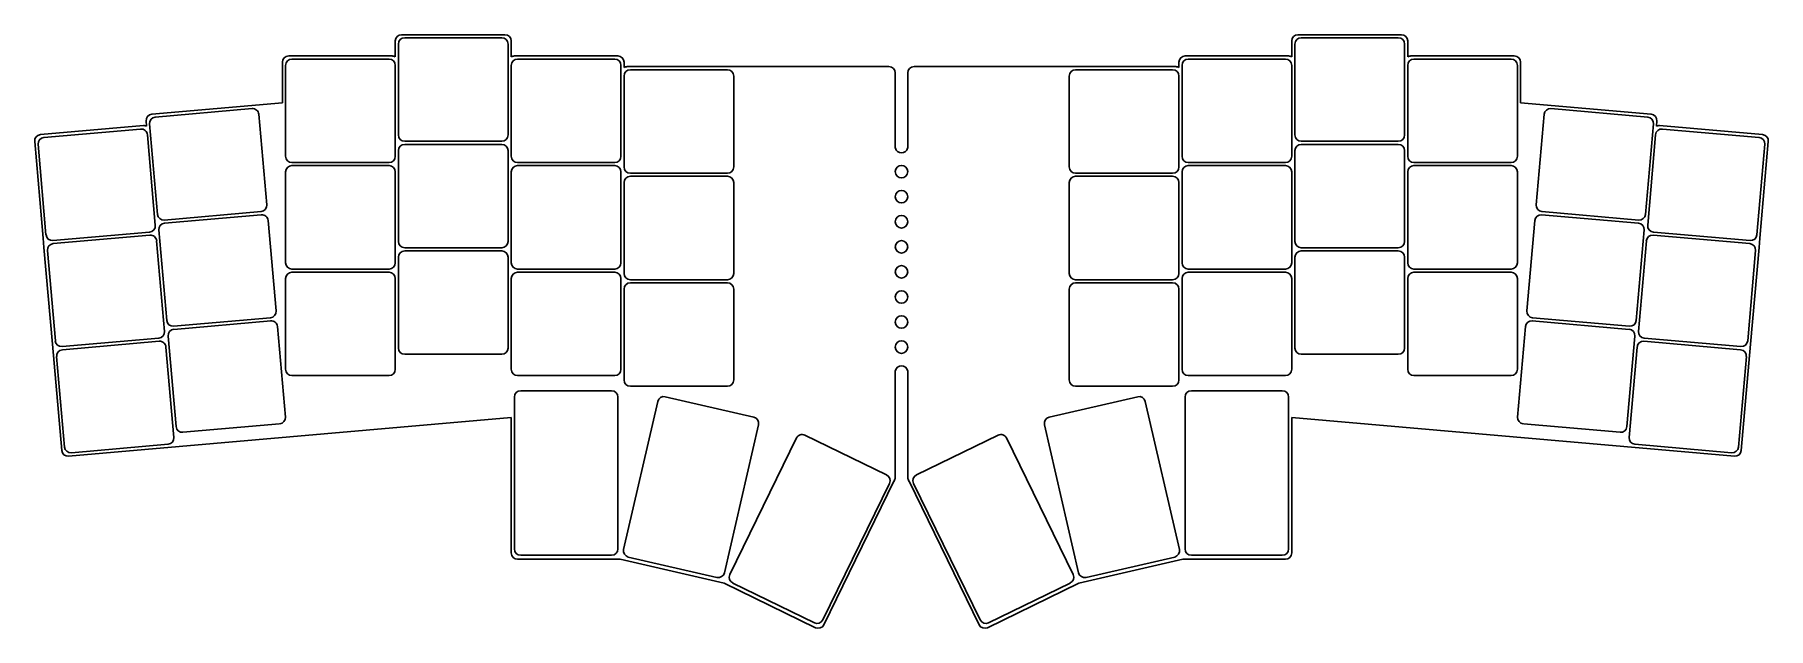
# Model space of a CAD drawing. Header units: millimetres. Extents: x 5 to 282, y -35 to 59.
import ezdxf

# ---------------------------------------------------------------- set-up
doc = ezdxf.new("R2010")
doc.units = ezdxf.units.MM

msp = doc.modelspace()

# ---------------------------------------------------------------- linework, layer by layer
for p, q in [((62.6, 58.39), (62.6, 55.86)), ((80.1, 59.39), (63.6, 59.39)), ((79.6, 58.89), (64.1, 58.89)), ((81.1, 55.86), (81.1, 58.39)), ((205.6, 58.39), (205.6, 55.86)), ((223.1, 59.39), (206.6, 59.39)), ((222.6, 58.89), (207.1, 58.89)), ((224.1, 55.86), (224.1, 58.39)), ((62.1, 55.99), (45.6, 55.99)), ((61.6, 55.49), (46.1, 55.49)), ((63.1, 57.89), (63.1, 43.39)), ((80.6, 43.39), (80.6, 57.89)), ((98.1, 55.99), (81.6, 55.99)), ((97.6, 55.49), (82.1, 55.49)), ((205.1, 55.99), (188.6, 55.99)), ((204.6, 55.49), (189.1, 55.49)), ((206.1, 57.89), (206.1, 43.39)), ((223.6, 43.39), (223.6, 57.89)), ((241.1, 55.99), (224.6, 55.99)), ((240.6, 55.49), (225.1, 55.49)), ((44.6, 54.99), (44.6, 48.52)), ((45.1, 54.49), (45.1, 39.99)), ((62.6, 39.99), (62.6, 54.49)), ((81.1, 54.49), (81.1, 39.99)), ((98.6, 39.99), (98.6, 54.49)), ((99.1, 54.16), (99.1, 54.99)), ((99.1, 52.79), (99.1, 38.29)), ((99.6, 54.29), (141.35, 54.29)), ((115.6, 53.79), (100.1, 53.79)), ((116.6, 38.29), (116.6, 52.79)), ((142.35, 41.29), (142.35, 53.29)), ((144.35, 53.29), (144.35, 41.29)), ((145.35, 54.29), (187.1, 54.29)), ((170.1, 52.79), (170.1, 38.29)), ((186.6, 53.79), (171.1, 53.79)), ((187.6, 54.99), (187.6, 54.16)), ((187.6, 38.29), (187.6, 52.79)), ((188.1, 54.49), (188.1, 39.99)), ((205.6, 39.99), (205.6, 54.49)), ((224.1, 54.49), (224.1, 39.99)), ((241.6, 39.99), (241.6, 54.49)), ((242.1, 48.52), (242.1, 54.99)), ((23.77, 46.7), (44.6, 48.52)), ((39.75, 47.6), (24.31, 46.24)), ((242.1, 48.52), (262.93, 46.7)), ((262.39, 46.24), (246.95, 47.6)), ((22.42, 44.88), (5.99, 43.44)), ((21.97, 44.33), (6.53, 42.98)), ((22.86, 45.62), (22.93, 44.79)), ((23.4, 45.16), (24.67, 30.72)), ((42.1, 32.24), (40.84, 46.69)), ((245.86, 46.69), (244.6, 32.24)), ((262.03, 30.72), (263.3, 45.16)), ((263.77, 44.79), (263.84, 45.62)), ((280.71, 43.44), (264.28, 44.88)), ((280.17, 42.98), (264.73, 44.33)), ((5.08, 42.35), (6.43, 26.91)), ((5.62, 41.9), (6.88, 27.45)), ((24.32, 28.98), (23.05, 43.42)), ((64.1, 42.39), (79.6, 42.39)), ((79.6, 41.89), (64.1, 41.89)), ((207.1, 42.39), (222.6, 42.39)), ((222.6, 41.89), (207.1, 41.89)), ((263.65, 43.42), (262.38, 28.98)), ((279.82, 27.45), (281.08, 41.9)), ((280.27, 26.91), (281.62, 42.35)), ((46.1, 38.99), (61.6, 38.99)), ((63.1, 40.89), (63.1, 26.39)), ((80.6, 26.39), (80.6, 40.89)), ((82.1, 38.99), (97.6, 38.99)), ((142.35, 41.29), (142.38, 41.29)), ((144.32, 41.29), (144.35, 41.29)), ((189.1, 38.99), (204.6, 38.99)), ((206.1, 40.89), (206.1, 26.39)), ((223.6, 26.39), (223.6, 40.89)), ((225.1, 38.99), (240.6, 38.99)), ((45.1, 37.49), (45.1, 22.99)), ((61.6, 38.49), (46.1, 38.49)), ((62.6, 22.99), (62.6, 37.49)), ((81.1, 37.49), (81.1, 22.99)), ((97.6, 38.49), (82.1, 38.49)), ((98.6, 22.99), (98.6, 37.49)), ((100.1, 37.29), (115.6, 37.29)), ((115.6, 36.79), (100.1, 36.79)), ((171.1, 37.29), (186.6, 37.29)), ((186.6, 36.79), (171.1, 36.79)), ((188.1, 37.49), (188.1, 22.99)), ((204.6, 38.49), (189.1, 38.49)), ((205.6, 22.99), (205.6, 37.49)), ((224.1, 37.49), (224.1, 22.99)), ((240.6, 38.49), (225.1, 38.49)), ((241.6, 22.99), (241.6, 37.49)), ((99.1, 35.79), (99.1, 21.29)), ((116.6, 21.29), (116.6, 35.79)), ((170.1, 35.79), (170.1, 21.29)), ((187.6, 21.29), (187.6, 35.79)), ((25.75, 29.81), (41.19, 31.16)), ((41.23, 30.66), (25.79, 29.31)), ((260.91, 29.31), (245.47, 30.66)), ((245.51, 31.16), (260.95, 29.81)), ((7.97, 26.55), (23.41, 27.9)), ((24.88, 28.23), (26.15, 13.78)), ((43.58, 15.31), (42.32, 29.75)), ((244.38, 29.75), (243.12, 15.31)), ((260.55, 13.78), (261.82, 28.23)), ((263.29, 27.9), (278.73, 26.55)), ((6.56, 25.42), (6.43, 26.91)), ((7.91, 9.98), (6.56, 25.42)), ((7.1, 24.96), (8.37, 10.52)), ((23.45, 27.4), (8.01, 26.05)), ((25.8, 12.04), (24.53, 26.49)), ((64.1, 25.39), (79.6, 25.39)), ((79.6, 24.89), (64.1, 24.89)), ((207.1, 25.39), (222.6, 25.39)), ((222.6, 24.89), (207.1, 24.89)), ((262.17, 26.49), (260.9, 12.04)), ((278.69, 26.05), (263.25, 27.4)), ((278.34, 10.52), (279.6, 24.96)), ((280.14, 25.42), (278.79, 9.98)), ((280.27, 26.91), (280.14, 25.42)), ((63.1, 23.89), (63.1, 9.39)), ((80.6, 9.39), (80.6, 23.89)), ((206.1, 23.89), (206.1, 9.39)), ((223.6, 9.39), (223.6, 23.89)), ((45.1, 20.49), (45.1, 5.99)), ((46.1, 21.99), (61.6, 21.99)), ((61.6, 21.49), (46.1, 21.49)), ((62.6, 5.99), (62.6, 20.49)), ((81.1, 20.49), (81.1, 5.99)), ((82.1, 21.99), (97.6, 21.99)), ((97.6, 21.49), (82.1, 21.49)), ((98.6, 5.99), (98.6, 20.49)), ((100.1, 20.29), (115.6, 20.29)), ((115.6, 19.79), (100.1, 19.79)), ((171.1, 20.29), (186.6, 20.29)), ((186.6, 19.79), (171.1, 19.79)), ((188.1, 20.49), (188.1, 5.99)), ((189.1, 21.99), (204.6, 21.99)), ((204.6, 21.49), (189.1, 21.49)), ((205.6, 5.99), (205.6, 20.49)), ((224.1, 20.49), (224.1, 5.99)), ((225.1, 21.99), (240.6, 21.99)), ((240.6, 21.49), (225.1, 21.49)), ((241.6, 5.99), (241.6, 20.49)), ((99.1, 18.79), (99.1, 4.29)), ((116.6, 4.29), (116.6, 18.79)), ((170.1, 18.79), (170.1, 4.29)), ((187.6, 4.29), (187.6, 18.79)), ((27.23, 12.87), (42.67, 14.22)), ((244.03, 14.22), (259.47, 12.87)), ((26.37, 11.29), (27.63, -3.15)), ((42.72, 13.73), (27.28, 12.37)), ((45.06, -1.63), (43.8, 12.82)), ((242.9, 12.82), (241.64, -1.63)), ((259.43, 12.37), (243.98, 13.73)), ((259.07, -3.15), (260.34, 11.29)), ((7.91, 9.98), (9.39, -6.96)), ((9.45, 9.61), (24.89, 10.96)), ((24.93, 10.46), (9.49, 9.11)), ((27.28, -4.89), (26.02, 9.55)), ((64.1, 8.39), (79.6, 8.39)), ((207.1, 8.39), (222.6, 8.39)), ((260.68, 9.55), (259.42, -4.89)), ((277.21, 9.11), (261.77, 10.46)), ((261.81, 10.96), (277.25, 9.61)), ((277.31, -6.96), (278.79, 9.98)), ((8.58, 8.03), (9.85, -6.42)), ((142.35, 5.79), (142.38, 5.79)), ((142.35, -11.26), (142.35, 5.79)), ((144.32, 5.79), (144.35, 5.79)), ((144.35, 5.79), (144.35, -11.26)), ((276.85, -6.42), (278.12, 8.03)), ((46.1, 4.99), (61.6, 4.99)), ((82.1, 4.99), (97.6, 4.99)), ((100.1, 3.29), (115.6, 3.29)), ((171.1, 3.29), (186.6, 3.29)), ((189.1, 4.99), (204.6, 4.99)), ((225.1, 4.99), (240.6, 4.99)), ((81.6, 1.57), (81.6, -22.68)), ((97.1, 2.57), (82.6, 2.57)), ((98.1, -22.68), (98.1, 1.57)), ((104.47, 0.86), (99.02, -22.77)), ((119.8, -1.65), (105.67, 1.61)), ((181.03, 1.61), (166.9, -1.65)), ((187.68, -22.77), (182.23, 0.86)), ((188.6, 1.57), (188.6, -22.68)), ((204.1, 2.57), (189.6, 2.57)), ((205.1, -22.68), (205.1, 1.57)), ((10.48, -7.87), (81.1, -1.69)), ((28.71, -4.06), (44.15, -2.71)), ((81.1, -23.31), (81.1, -1.69)), ((205.6, -1.69), (276.23, -7.87)), ((205.6, -23.31), (205.6, -1.69)), ((242.55, -2.71), (257.99, -4.06)), ((115.09, -26.48), (120.55, -2.85)), ((126.6, -4.97), (115.97, -26.77)), ((140.97, -10.87), (127.94, -4.51)), ((158.77, -4.51), (145.73, -10.87)), ((170.73, -26.77), (160.1, -4.97)), ((166.15, -2.85), (171.61, -26.48)), ((10.93, -7.33), (26.37, -5.97)), ((260.33, -5.97), (275.77, -7.33)), ((130.8, -34), (141.43, -12.21)), ((130.97, -34.78), (142.15, -11.86)), ((144.55, -11.86), (155.73, -34.78)), ((145.27, -12.21), (155.9, -34)), ((82.1, -24.31), (98.46, -24.31)), ((82.6, -23.68), (97.1, -23.68)), ((98.46, -24.31), (115.08, -28.14)), ((99.77, -23.97), (113.9, -27.23)), ((171.62, -28.14), (188.24, -24.31)), ((172.81, -27.23), (186.93, -23.97)), ((188.24, -24.31), (204.6, -24.31)), ((189.6, -23.68), (204.1, -23.68)), ((115.08, -28.14), (129.64, -35.24)), ((116.43, -28.11), (129.46, -34.46)), ((157.06, -35.24), (171.62, -28.14)), ((157.24, -34.46), (170.27, -28.11))]:
    msp.add_line(p, q)
for centre in [(143.35, 37.54), (143.35, 33.54), (143.35, 29.54), (143.35, 25.54), (143.35, 21.54), (143.35, 17.54), (143.35, 13.54), (143.35, 9.54)]:
    msp.add_circle(centre, 1)
for centre, start, end in [((63.6, 58.39), 90, 180), ((64.1, 57.89), 90, 180), ((79.6, 57.89), 0, 90), ((80.1, 58.39), 0, 90), ((206.6, 58.39), 90, 180), ((207.1, 57.89), 90, 180), ((222.6, 57.89), 0, 90), ((223.1, 58.39), 0, 90), ((45.6, 54.99), 90, 180), ((46.1, 54.49), 90, 180), ((61.6, 54.49), 0, 90), ((62.1, 54.99), 60, 90), ((81.6, 54.99), 90, 120), ((82.1, 54.49), 90, 180), ((97.6, 54.49), 0, 90), ((98.1, 54.99), 0, 90), ((188.6, 54.99), 90, 180), ((189.1, 54.49), 90, 180), ((204.6, 54.49), 0, 90), ((205.1, 54.99), 60, 90), ((224.6, 54.99), 90, 120), ((225.1, 54.49), 90, 180), ((240.6, 54.49), 0, 90), ((241.1, 54.99), 0, 90), ((99.6, 53.29), 90, 120), ((100.1, 52.79), 90, 180), ((115.6, 52.79), 0, 90), ((141.35, 53.29), 0, 90), ((145.35, 53.29), 90, 180), ((171.1, 52.79), 90, 180), ((186.6, 52.79), 0, 90), ((187.1, 53.29), 60, 90), ((39.84, 46.6), 5, 95), ((246.86, 46.6), 85, 175), ((22.06, 43.34), 5, 95), ((22.51, 43.88), 65, 95), ((23.86, 45.7), 95, 185), ((24.4, 45.25), 95, 185), ((262.3, 45.25), 355, 85), ((262.84, 45.7), 355, 85), ((264.64, 43.34), 85, 175), ((264.19, 43.88), 85, 115), ((6.07, 42.44), 95, 185), ((6.62, 41.99), 95, 185), ((64.1, 43.39), 180, 270), ((64.1, 40.89), 90, 180), ((79.6, 43.39), 270, 360), ((79.6, 40.89), 0, 90), ((207.1, 43.39), 180, 270), ((207.1, 40.89), 90, 180), ((222.6, 43.39), 270, 360), ((222.6, 40.89), 0, 90), ((280.09, 41.99), 355, 85), ((280.63, 42.44), 355, 85), ((46.1, 39.99), 180, 270), ((61.6, 39.99), 270, 360), ((82.1, 39.99), 180, 270), ((97.6, 39.99), 270, 360), ((143.35, 41.54), 194.4775, 345.5225), ((189.1, 39.99), 180, 270), ((204.6, 39.99), 270, 360), ((225.1, 39.99), 180, 270), ((240.6, 39.99), 270, 360), ((46.1, 37.49), 90, 180), ((61.6, 37.49), 0, 90), ((82.1, 37.49), 90, 180), ((97.6, 37.49), 0, 90), ((100.1, 38.29), 180, 270), ((100.1, 35.79), 90, 180), ((115.6, 38.29), 270, 360), ((115.6, 35.79), 0, 90), ((171.1, 38.29), 180, 270), ((171.1, 35.79), 90, 180), ((186.6, 38.29), 270, 360), ((186.6, 35.79), 0, 90), ((189.1, 37.49), 90, 180), ((204.6, 37.49), 0, 90), ((225.1, 37.49), 90, 180), ((240.6, 37.49), 0, 90), ((25.66, 30.8), 185, 275), ((41.1, 32.15), 275, 5), ((41.32, 29.66), 5, 95), ((245.38, 29.66), 85, 175), ((245.6, 32.15), 175, 265), ((261.04, 30.8), 265, 355), ((23.32, 28.89), 275, 5), ((25.88, 28.31), 95, 185), ((260.82, 28.31), 355, 85), ((263.38, 28.89), 175, 265), ((7.43, 27), 185, 185.0256), ((7.56, 25.51), 184.9744, 185), ((7.88, 27.54), 185, 275), ((8.1, 25.05), 95, 185), ((23.54, 26.4), 5, 95), ((64.1, 26.39), 180, 270), ((64.1, 23.89), 90, 180), ((79.6, 26.39), 270, 360), ((79.6, 23.89), 0, 90), ((207.1, 26.39), 180, 270), ((207.1, 23.89), 90, 180), ((222.6, 26.39), 270, 360), ((222.6, 23.89), 0, 90), ((263.16, 26.4), 85, 175), ((278.6, 25.05), 355, 85), ((278.82, 27.54), 265, 355), ((279.15, 25.51), 355, 355.0256), ((279.28, 27), 354.9744, 355), ((46.1, 22.99), 180, 270), ((61.6, 22.99), 270, 360), ((82.1, 22.99), 180, 270), ((97.6, 22.99), 270, 360), ((189.1, 22.99), 180, 270), ((204.6, 22.99), 270, 360), ((225.1, 22.99), 180, 270), ((240.6, 22.99), 270, 360), ((46.1, 20.49), 90, 180), ((61.6, 20.49), 0, 90), ((82.1, 20.49), 90, 180), ((97.6, 20.49), 0, 90), ((100.1, 21.29), 180, 270), ((100.1, 18.79), 90, 180), ((115.6, 21.29), 270, 360), ((115.6, 18.79), 0, 90), ((171.1, 21.29), 180, 270), ((171.1, 18.79), 90, 180), ((186.6, 21.29), 270, 360), ((186.6, 18.79), 0, 90), ((189.1, 20.49), 90, 180), ((204.6, 20.49), 0, 90), ((225.1, 20.49), 90, 180), ((240.6, 20.49), 0, 90), ((42.59, 15.22), 275, 5), ((244.12, 15.22), 175, 265), ((24.8, 11.96), 275, 5), ((27.14, 13.87), 185, 275), ((27.36, 11.38), 95, 185), ((42.8, 12.73), 5, 95), ((243.9, 12.73), 85, 175), ((259.34, 11.38), 355, 85), ((259.56, 13.87), 265, 355), ((261.9, 11.96), 175, 265), ((8.91, 10.06), 185, 185.0256), ((9.36, 10.61), 185, 275), ((9.58, 8.12), 95, 185), ((25.02, 9.47), 5, 95), ((64.1, 9.39), 180, 270), ((79.6, 9.39), 270, 360), ((207.1, 9.39), 180, 270), ((222.6, 9.39), 270, 360), ((261.68, 9.47), 85, 175), ((277.12, 8.12), 355, 85), ((277.34, 10.61), 265, 355), ((277.79, 10.06), 354.9744, 355), ((46.1, 5.99), 180, 270), ((61.6, 5.99), 270, 360), ((82.1, 5.99), 180, 270), ((97.6, 5.99), 270, 360), ((143.35, 5.54), 374.4775, 525.5225), ((189.1, 5.99), 180, 270), ((204.6, 5.99), 270, 360), ((225.1, 5.99), 180, 270), ((240.6, 5.99), 270, 360), ((100.1, 4.29), 180, 270), ((115.6, 4.29), 270, 360), ((171.1, 4.29), 180, 270), ((186.6, 4.29), 270, 360), ((82.6, 1.57), 90, 180), ((97.1, 1.57), 0, 90), ((105.45, 0.64), 77, 167), ((181.25, 0.64), 13, 103), ((189.6, 1.57), 90, 180), ((204.1, 1.57), 0, 90), ((44.07, -1.72), 275, 5), ((119.58, -2.63), 347, 77), ((167.13, -2.63), 103, 193), ((242.63, -1.72), 175, 265), ((26.28, -4.98), 275, 5), ((28.63, -3.07), 185, 275), ((127.5, -5.41), 64, 154), ((159.2, -5.41), 26, 116), ((258.08, -3.07), 265, 355), ((260.42, -4.98), 175, 265), ((10.39, -6.87), 185, 275), ((10.84, -6.33), 185, 275), ((275.86, -6.33), 265, 355), ((276.31, -6.87), 265, 355), ((140.53, -11.77), 334, 64), ((146.17, -11.77), 116, 206), ((141.25, -11.43), 334, 335.7255), ((141.35, -11.26), 324.5178, 360), ((145.35, -11.26), 180, 215.4822), ((145.45, -11.43), 204.2745, 206), ((82.1, -23.31), 180, 270), ((82.6, -22.68), 180, 270), ((97.1, -22.68), 270, 0), ((99.99, -22.99), 167, 257), ((186.71, -22.99), 283, 13), ((189.6, -22.68), 180, 270), ((204.1, -22.68), 270, 0), ((204.6, -23.31), 270, 0), ((114.12, -26.25), 257, 347), ((116.87, -27.21), 154, 244), ((169.83, -27.21), 296, 26), ((172.58, -26.25), 193, 283), ((129.9, -33.56), 244, 334), ((130.07, -34.34), 244, 334), ((156.63, -34.34), 206, 296), ((156.8, -33.56), 206, 296)]:
    msp.add_arc(centre, 1, start, end)

doc.saveas('drawing.dxf')
